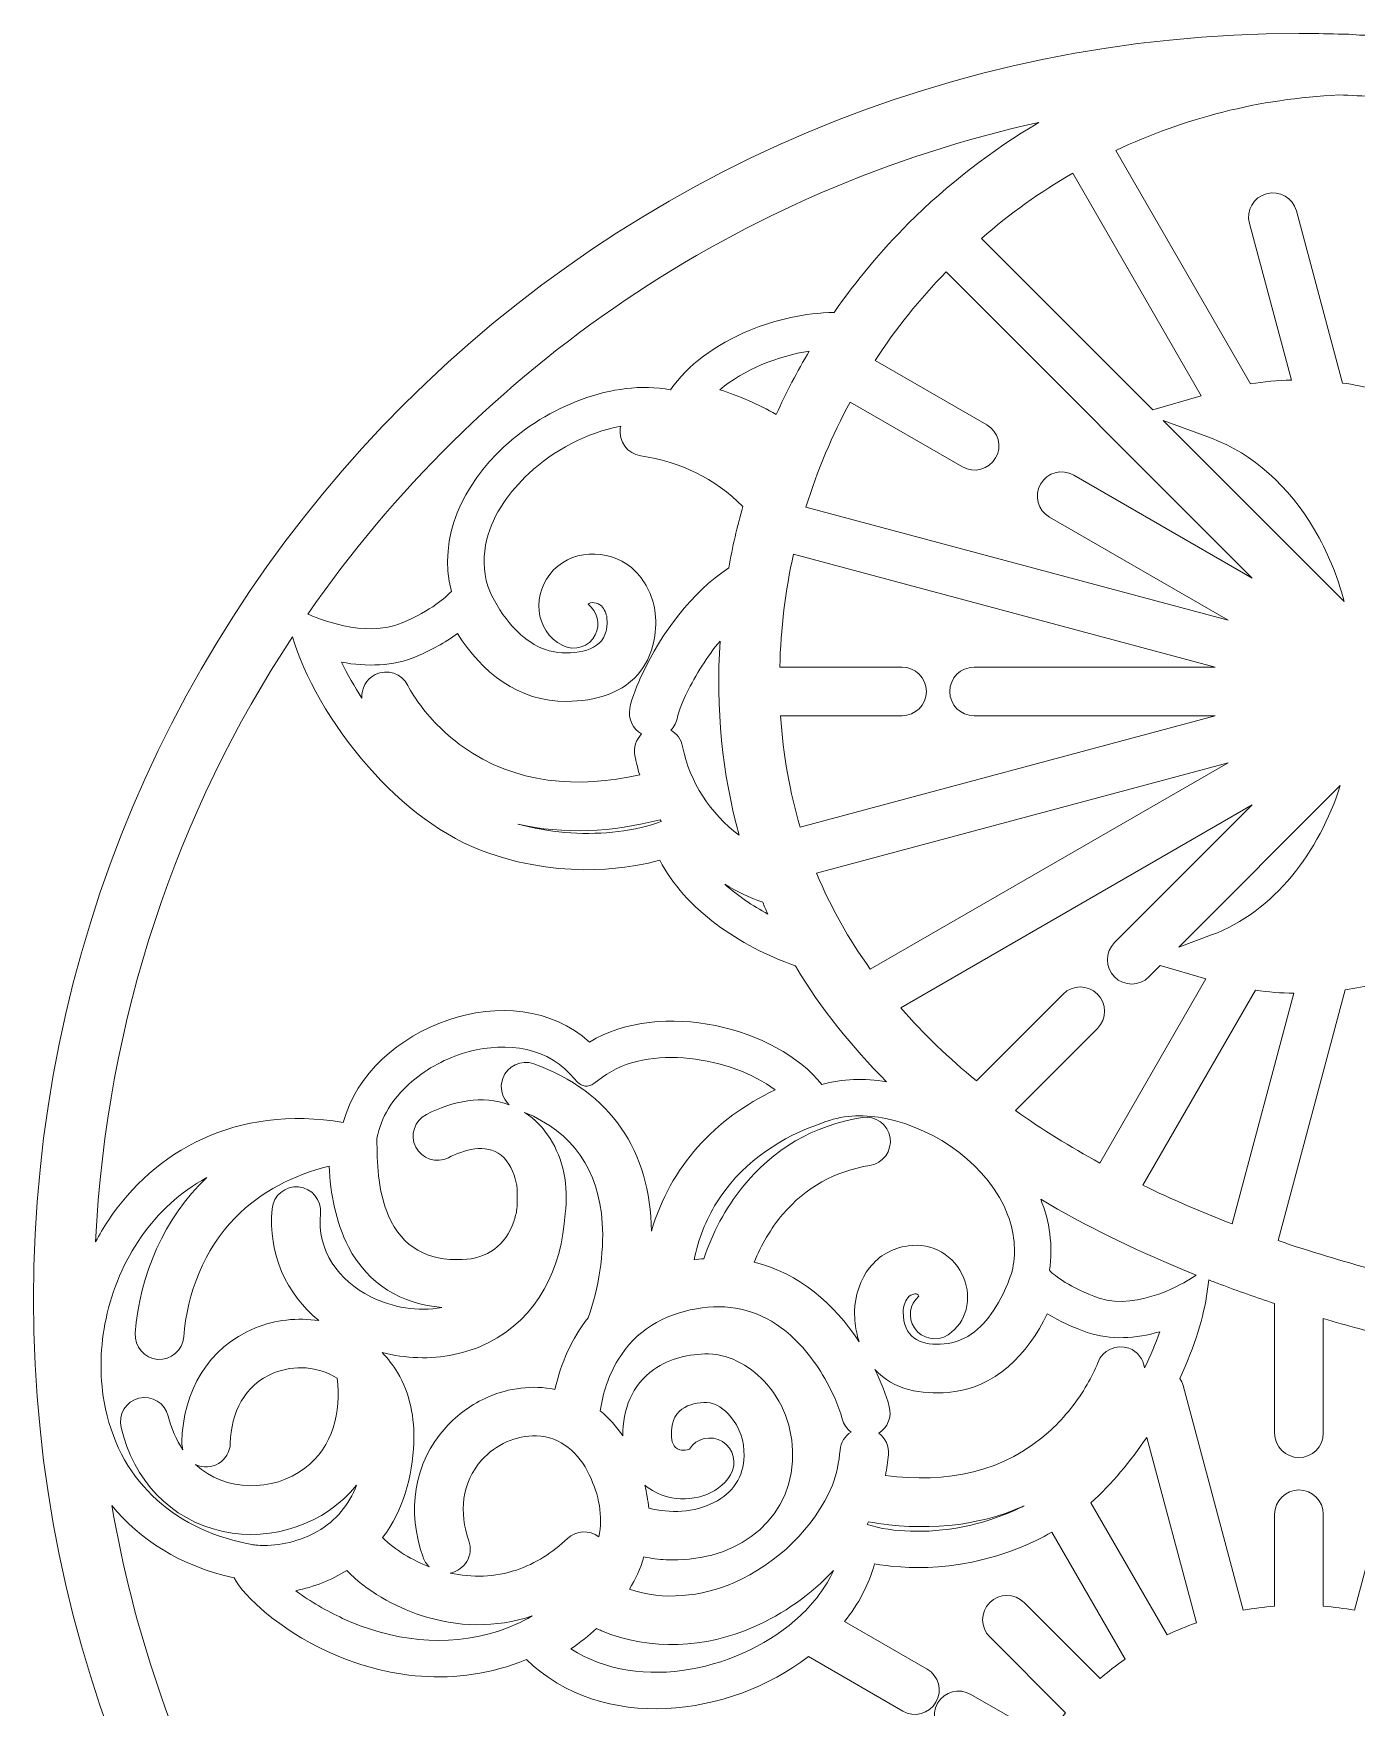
# Model space of a CAD drawing. Header units: millimetres. Extents: x -203 to 203, y -203 to 203.
# Drawn here: x -203.2 to 9.2, y -65.5 to 203.2 of the extents above; entities that cross this region are included whole.
import ezdxf

# ---------------------------------------------------------------- set-up
doc = ezdxf.new("R2010")
doc.units = ezdxf.units.MM
doc.header["$MEASUREMENT"] = 0
doc.layers.add('Layer 1', color=7, linetype='Continuous')

msp = doc.modelspace()

# ---------------------------------------------------------------- linework, layer by layer
at = {"layer": 'Layer 1', "lineweight": 9}
for points, knots in [([(33.7208, -200.4134), (76.3242, -193.2977), (114.4402, -172.9273), (143.6838, -143.6838), (180.4558, -106.9117), (203.2, -56.1117), (203.2, 0), (203.2, 56.1116), (180.4558, 106.9117), (143.6838, 143.6838), (108.1613, 179.2061), (61.0701, 200.2619), (10.8867, 202.9111), (9.3566, 202.9111), (7.8348, 203.165), (6.3208, 203.0996), (4.2214, 203.1637), (2.115, 203.2), (0, 203.2), (-112.2233, 203.2), (-203.2, 112.2234), (-203.2, 0), (-203.2, -112.2232), (-112.2236, -203.2), (0, -203.2), (3.7048, -203.2), (7.3858, -203.0983), (11.0418, -202.9022), (18.8322, -202.8955), (26.4212, -202.0358), (33.7208, -200.4134)], [0, 0, 0, 0, 0.1, 0.1, 0.1, 0.2, 0.2, 0.2, 0.3, 0.3, 0.3, 0.4, 0.4, 0.4, 0.5, 0.5, 0.5, 0.6, 0.6, 0.6, 0.7, 0.7, 0.7, 0.8, 0.8, 0.8, 0.9, 0.9, 0.9, 1, 1, 1, 1]), ([(23.9165, 141.3923), (22.6818, 142.0797), (21.4143, 142.7155), (20.1172, 143.2969), (20.1172, 143.2969), (20.1172, 161.4033), (20.1172, 161.4033), (20.1172, 163.5587), (18.3686, 165.3073), (16.2132, 165.3073), (14.0577, 165.3073), (12.3091, 163.5587), (12.3091, 161.4033), (12.3091, 161.4033), (12.3091, 146.0307), (12.3091, 146.0307), (10.5691, 146.4786), (8.7918, 146.8333), (6.983, 147.0901), (6.983, 147.0901), (-0.4211, 174.7226), (-0.4211, 174.7226), (-0.9761, 176.7934), (-3.1256, 178.0368), (-5.197, 177.4834), (-7.2693, 176.9298), (-8.5141, 174.778), (-7.9589, 172.7058), (-7.9589, 172.7058), (-1.2227, 147.5665), (-1.2227, 147.5665), (-3.4082, 147.5111), (-5.6412, 147.3045), (-7.8033, 146.9577), (-7.8033, 146.9577), (-29.426, 184.4094), (-29.426, 184.4094), (-18.4826, 189.593), (-6.3819, 192.7326), (6.3833, 193.3329), (8.3666, 193.2686), (10.3413, 193.171), (12.3091, 193.0473), (12.3091, 193.0473), (12.3091, 174.4181), (12.3091, 174.4181), (12.3091, 172.2627), (14.0577, 170.5141), (16.2132, 170.5141), (18.3686, 170.5141), (20.1172, 172.2627), (20.1172, 174.4181), (20.1172, 174.4181), (20.1172, 192.4006), (20.1172, 192.4006), (25.7941, 191.8147), (31.3981, 190.9831), (36.9184, 189.9165), (36.9184, 189.9165), (23.9165, 141.3923), (23.9165, 141.3923)], [0, 0, 0, 0, 0.05, 0.05, 0.05, 0.1, 0.1, 0.1, 0.15, 0.15, 0.15, 0.2, 0.2, 0.2, 0.25, 0.25, 0.25, 0.3, 0.3, 0.3, 0.35, 0.35, 0.35, 0.4, 0.4, 0.4, 0.45, 0.45, 0.45, 0.5, 0.5, 0.5, 0.55, 0.55, 0.55, 0.6, 0.6, 0.6, 0.65, 0.65, 0.65, 0.7, 0.7, 0.7, 0.75, 0.75, 0.75, 0.8, 0.8, 0.8, 0.85, 0.85, 0.85, 0.9, 0.9, 0.9, 0.95, 0.95, 0.95, 1, 1, 1, 1]), ([(-144.0153, 108.5803), (-149.9531, 106.0204), (-157.9296, 109.4437), (-159.1436, 109.9961), (-131.6339, 149.7234), (-89.884, 178.3328), (-41.7465, 188.9217), (-49.4054, 184.4215), (-56.4379, 178.9694), (-62.6803, 172.727), (-67.0759, 168.3314), (-71.08, 163.5441), (-74.6357, 158.4221), (-74.6357, 158.4221), (-74.6435, 158.4116), (-74.6435, 158.4116), (-79.2824, 158.3466), (-84.0325, 157.282), (-88.2837, 155.5147), (-93.6192, 153.2964), (-98.2218, 149.9379), (-100.91, 146.0155), (-110.2474, 147.7059), (-120.7554, 143.2346), (-127.6604, 136.8302), (-134.1538, 130.8075), (-138.3168, 122.3813), (-136.0997, 113.6347), (-136.9861, 112.6564), (-139.2235, 110.6462), (-144.0153, 108.5803)], [0, 0, 0, 0, 0.1, 0.1, 0.1, 0.2, 0.2, 0.2, 0.3, 0.3, 0.3, 0.4, 0.4, 0.4, 0.5, 0.5, 0.5, 0.6, 0.6, 0.6, 0.7, 0.7, 0.7, 0.8, 0.8, 0.8, 0.9, 0.9, 0.9, 1, 1, 1, 1]), ([(-23.4822, 142.7849), (-23.4822, 142.7849), (-50.9913, 170.294), (-50.9913, 170.294), (-46.463, 174.2363), (-41.5549, 177.7535), (-36.3288, 180.783), (-36.3288, 180.783), (-15.6987, 145.0506), (-15.6987, 145.0506), (-15.6987, 145.0506), (-23.4822, 142.7849), (-23.4822, 142.7849)], [0, 0, 0, 0, 0.25, 0.25, 0.25, 0.5, 0.5, 0.5, 0.75, 0.75, 0.75, 1, 1, 1, 1]), ([(-11.3794, 109.0012), (-11.3794, 109.0012), (-79.1646, 127.1642), (-79.1646, 127.1642), (-77.335, 133.0547), (-74.9426, 138.6976), (-72.0517, 144.0303), (-72.0517, 144.0303), (-54.0229, 133.6215), (-54.0229, 133.6215), (-52.1613, 132.5467), (-49.7714, 133.1932), (-48.7009, 135.0563), (-47.6316, 136.9173), (-48.2761, 139.2999), (-50.1342, 140.3727), (-50.1342, 140.3727), (-68.0572, 150.7205), (-68.0572, 150.7205), (-64.7196, 155.8207), (-60.9011, 160.5779), (-56.6661, 164.9273), (-56.6661, 164.9273), (-7.492, 115.7531), (-7.492, 115.7531), (-7.492, 115.7531), (-36.1697, 132.3102), (-36.1697, 132.3102), (-38.0313, 133.385), (-40.4211, 132.7385), (-41.4916, 130.8754), (-42.561, 129.0144), (-41.9165, 126.6318), (-40.0584, 125.559), (-40.0584, 125.559), (-11.3794, 109.0012), (-11.3794, 109.0012)], [0, 0, 0, 0, 0.08333333, 0.08333333, 0.08333333, 0.16666667, 0.16666667, 0.16666667, 0.25, 0.25, 0.25, 0.33333333, 0.33333333, 0.33333333, 0.41666667, 0.41666667, 0.41666667, 0.5, 0.5, 0.5, 0.58333333, 0.58333333, 0.58333333, 0.66666667, 0.66666667, 0.66666667, 0.75, 0.75, 0.75, 0.83333333, 0.83333333, 0.83333333, 0.91666667, 0.91666667, 0.91666667, 1, 1, 1, 1]), ([(-78.6274, 152.2129), (-80.5738, 148.9356), (-82.3463, 145.5429), (-83.9301, 142.0466), (-86.8078, 143.6741), (-89.8705, 144.9949), (-93.0121, 146.0158), (-89.095, 149.2581), (-83.6242, 151.4268), (-78.6274, 152.2129)], [0, 0, 0, 0, 0.33333333, 0.33333333, 0.33333333, 0.66666667, 0.66666667, 0.66666667, 1, 1, 1, 1]), ([(-105.5468, 90.7461), (-106.4375, 89.8578), (-106.8852, 88.556), (-106.6262, 87.2317), (-106.4257, 86.2059), (-106.1678, 85.1916), (-105.8594, 84.193), (-115.7276, 81.9694), (-125.8075, 82.6536), (-134.3002, 88.7317), (-136.8507, 90.5572), (-139.1408, 92.7982), (-141.0219, 95.3086), (-141.7619, 96.2961), (-142.5344, 97.432), (-143.0891, 98.5413), (-144.0508, 100.4646), (-146.3921, 101.2451), (-148.3156, 100.2835), (-149.7787, 99.552), (-150.5805, 98.0222), (-150.4572, 96.4853), (-151.676, 98.3578), (-152.7927, 100.3028), (-153.7499, 102.2703), (-149.7119, 101.5394), (-145.4471, 101.5898), (-141.7022, 103.2042), (-139.4217, 104.1874), (-137.1372, 105.3974), (-135.0874, 106.869), (-131.2341, 100.6758), (-125.327, 95.8956), (-117.6022, 95.9813), (-113.0726, 96.0315), (-108.3721, 97.2074), (-105.5677, 101.0406), (-103.6625, 103.6447), (-103.068, 106.9294), (-103.3572, 110.0943), (-103.5767, 112.4971), (-104.8074, 115.1455), (-106.5085, 116.8339), (-108.2975, 118.6096), (-110.5569, 119.5126), (-113.0649, 119.6225), (-115.5433, 119.7312), (-117.9393, 118.8621), (-119.678, 117.0745), (-123.2109, 113.4421), (-122.8577, 107.2832), (-118.2236, 104.9426), (-116.3016, 103.9718), (-113.9547, 104.7453), (-112.9853, 106.6676), (-112.1162, 108.3908), (-112.6478, 110.4546), (-114.1521, 111.5618), (-113.7948, 112.067), (-112.534, 111.8292), (-112.0037, 111.3028), (-111.5488, 110.8514), (-111.1775, 110.0359), (-111.1184, 109.3883), (-110.7242, 105.0718), (-113.8098, 103.8166), (-117.676, 103.7737), (-121.4722, 103.7316), (-124.4924, 105.7944), (-126.8206, 108.632), (-128.1665, 110.2723), (-129.4843, 112.4513), (-130.2622, 114.4521), (-131.0133, 116.9442), (-131.0254, 119.492), (-130.3869, 122.0072), (-129.3522, 126.082), (-126.7268, 129.7209), (-123.6794, 132.5474), (-119.6691, 136.2671), (-114.3255, 139.1483), (-108.9089, 140.15), (-108.9333, 140.046), (-108.9537, 139.94), (-108.9699, 139.8324), (-109.2897, 137.7025), (-107.8211, 135.7154), (-105.6919, 135.3937), (-99.4287, 134.4471), (-93.736, 131.8333), (-89.3147, 127.2513), (-90.2156, 124.0313), (-90.9662, 120.7484), (-91.5568, 117.4103), (-97.5262, 113.4781), (-102.3932, 106.8643), (-105.4249, 100.4279), (-106.1954, 98.792), (-107.1433, 96.6), (-107.4588, 94.813), (-107.7531, 93.1457), (-106.9382, 91.5389), (-105.5468, 90.7461)], [0, 0, 0, 0, 0.02941176, 0.02941176, 0.02941176, 0.05882353, 0.05882353, 0.05882353, 0.08823529, 0.08823529, 0.08823529, 0.11764706, 0.11764706, 0.11764706, 0.14705882, 0.14705882, 0.14705882, 0.17647059, 0.17647059, 0.17647059, 0.20588235, 0.20588235, 0.20588235, 0.23529412, 0.23529412, 0.23529412, 0.26470588, 0.26470588, 0.26470588, 0.29411765, 0.29411765, 0.29411765, 0.32352941, 0.32352941, 0.32352941, 0.35294118, 0.35294118, 0.35294118, 0.38235294, 0.38235294, 0.38235294, 0.41176471, 0.41176471, 0.41176471, 0.44117647, 0.44117647, 0.44117647, 0.47058824, 0.47058824, 0.47058824, 0.5, 0.5, 0.5, 0.52941176, 0.52941176, 0.52941176, 0.55882353, 0.55882353, 0.55882353, 0.58823529, 0.58823529, 0.58823529, 0.61764706, 0.61764706, 0.61764706, 0.64705882, 0.64705882, 0.64705882, 0.67647059, 0.67647059, 0.67647059, 0.70588235, 0.70588235, 0.70588235, 0.73529412, 0.73529412, 0.73529412, 0.76470588, 0.76470588, 0.76470588, 0.79411765, 0.79411765, 0.79411765, 0.82352941, 0.82352941, 0.82352941, 0.85294118, 0.85294118, 0.85294118, 0.88235294, 0.88235294, 0.88235294, 0.91176471, 0.91176471, 0.91176471, 0.94117647, 0.94117647, 0.94117647, 0.97058824, 0.97058824, 0.97058824, 1, 1, 1, 1]), ([(7.2724, 112.0303), (7.2724, 112.0303), (-21.7825, 141.0852), (-21.7825, 141.0852), (-21.7825, 141.0852), (-14.035, 138.2143), (-14.035, 138.2143), (-7.3941, 135.7534), (-1.6204, 130.5258), (2.492, 123.545), (4.5259, 120.0923), (6.1498, 116.2151), (7.2724, 112.0303)], [0, 0, 0, 0, 0.25, 0.25, 0.25, 0.5, 0.5, 0.5, 0.75, 0.75, 0.75, 1, 1, 1, 1]), ([(-13.4325, 93.6643), (-13.4325, 93.6643), (-80.088, 75.804), (-80.088, 75.804), (-81.7594, 81.4051), (-82.8306, 87.3533), (-83.224, 93.6647), (-83.224, 93.6647), (-63.7304, 93.6647), (-63.7304, 93.6647), (-61.575, 93.6647), (-59.8264, 95.4132), (-59.8264, 97.5687), (-59.8264, 99.7242), (-61.575, 101.4727), (-63.7304, 101.4727), (-63.7304, 101.4727), (-83.3649, 101.4727), (-83.3649, 101.4727), (-83.2149, 107.6903), (-82.4628, 113.7587), (-81.1653, 119.6221), (-81.1653, 119.6221), (-13.4289, 101.4723), (-13.4289, 101.4723), (-13.4289, 101.4723), (-52.1617, 101.4723), (-52.1617, 101.4723), (-54.3172, 101.4723), (-56.0657, 99.7238), (-56.0657, 97.5683), (-56.0657, 95.4128), (-54.3172, 93.6643), (-52.1617, 93.6643), (-52.1617, 93.6643), (-13.4325, 93.6643), (-13.4325, 93.6643)], [0, 0, 0, 0, 0.08333333, 0.08333333, 0.08333333, 0.16666667, 0.16666667, 0.16666667, 0.25, 0.25, 0.25, 0.33333333, 0.33333333, 0.33333333, 0.41666667, 0.41666667, 0.41666667, 0.5, 0.5, 0.5, 0.58333333, 0.58333333, 0.58333333, 0.66666667, 0.66666667, 0.66666667, 0.75, 0.75, 0.75, 0.83333333, 0.83333333, 0.83333333, 0.91666667, 0.91666667, 0.91666667, 1, 1, 1, 1]), ([(-76.6011, 34.4577), (-80.2267, 39.0611), (-86.7273, 42.5057), (-93.6922, 43.927), (-100.6907, 45.3553), (-108.2392, 44.7665), (-113.9158, 41.2927), (-126.0266, 52.3414), (-149.2228, 43.9713), (-153.4572, 28.3878), (-170.745, 31.2615), (-183.7681, 23.7946), (-191.2038, 12.615), (-191.9303, 11.5227), (-192.6029, 10.3948), (-193.2203, 9.2376), (-191.5387, 44.9998), (-180.1488, 78.2222), (-161.6233, 106.3259), (-159.8189, 100.1984), (-155.4302, 92.2956), (-149.4208, 85.4677), (-144.0723, 79.3907), (-137.4072, 74.1119), (-130.0759, 71.5931), (-117.3659, 67.226), (-106.6862, 69.3489), (-102.6476, 70.4763), (-100.6497, 66.5983), (-97.4494, 63.1242), (-93.5717, 60.2214), (-89.8216, 57.4141), (-85.4283, 55.132), (-80.884, 53.535), (-80.8585, 53.4924), (-80.832, 53.4494), (-80.805, 53.4064), (-76.7458, 46.6549), (-71.8693, 40.5764), (-66.2078, 34.931), (-69.7785, 35.5113), (-73.3359, 35.4005), (-76.6011, 34.4577)], [0, 0, 0, 0, 0.07142857, 0.07142857, 0.07142857, 0.14285714, 0.14285714, 0.14285714, 0.21428571, 0.21428571, 0.21428571, 0.28571429, 0.28571429, 0.28571429, 0.35714286, 0.35714286, 0.35714286, 0.42857143, 0.42857143, 0.42857143, 0.5, 0.5, 0.5, 0.57142857, 0.57142857, 0.57142857, 0.64285714, 0.64285714, 0.64285714, 0.71428571, 0.71428571, 0.71428571, 0.78571429, 0.78571429, 0.78571429, 0.85714286, 0.85714286, 0.85714286, 0.92857143, 0.92857143, 0.92857143, 1, 1, 1, 1]), ([(-92.9518, 105.6718), (-93.6212, 94.8419), (-92.6392, 84.3773), (-89.8879, 74.483), (-94.49, 77.9301), (-97.8604, 83.0672), (-98.9673, 88.7281), (-99.1937, 89.8861), (-99.9139, 90.825), (-100.8665, 91.3687), (-100.3125, 91.9176), (-99.9169, 92.6374), (-99.7712, 93.4635), (-99.57, 94.6042), (-98.7853, 96.3021), (-98.2841, 97.3429), (-96.8937, 100.2301), (-95.0164, 103.1904), (-92.9518, 105.6718)], [0, 0, 0, 0, 0.16666667, 0.16666667, 0.16666667, 0.33333333, 0.33333333, 0.33333333, 0.5, 0.5, 0.5, 0.66666667, 0.66666667, 0.66666667, 0.83333333, 0.83333333, 0.83333333, 1, 1, 1, 1]), ([(-11.3936, 86.1325), (-11.3936, 86.1325), (-68.8282, 52.9726), (-68.8282, 52.9726), (-72.2648, 57.7667), (-75.172, 62.9131), (-77.4638, 68.429), (-77.4638, 68.429), (-11.3936, 86.1325), (-11.3936, 86.1325)], [0, 0, 0, 0, 0.33333333, 0.33333333, 0.33333333, 0.66666667, 0.66666667, 0.66666667, 1, 1, 1, 1]), ([(6.6264, 82.4613), (3.2417, 71.8463), (-3.9568, 62.2159), (-14.035, 58.4814), (-14.035, 58.4814), (-19.3069, 56.5279), (-19.3069, 56.5279), (-19.3069, 56.5279), (6.6264, 82.4613), (6.6264, 82.4613)], [0, 0, 0, 0, 0.33333333, 0.33333333, 0.33333333, 0.66666667, 0.66666667, 0.66666667, 1, 1, 1, 1]), ([(-37.8737, 49.0026), (-37.8737, 49.0026), (-51.7992, 35.077), (-51.7992, 35.077), (-56.1901, 38.664), (-60.2541, 42.5385), (-63.9408, 46.7893), (-63.9408, 46.7893), (-7.5022, 79.3742), (-7.5022, 79.3742), (-7.5022, 79.3742), (-29.6175, 57.2588), (-29.6175, 57.2588), (-31.1415, 55.7348), (-31.1415, 53.262), (-29.6175, 51.738), (-28.0935, 50.214), (-25.6208, 50.214), (-24.0968, 51.738), (-24.0968, 51.738), (-22.2753, 53.5595), (-22.2753, 53.5595), (-22.2753, 53.5595), (-14.9323, 51.4219), (-14.9323, 51.4219), (-14.9323, 51.4219), (-31.9917, 21.8742), (-31.9917, 21.8742), (-36.7366, 24.4707), (-41.2659, 27.2777), (-45.5299, 30.3048), (-45.5299, 30.3048), (-32.3529, 43.4819), (-32.3529, 43.4819), (-30.8289, 45.0059), (-30.8289, 47.4786), (-32.3529, 49.0026), (-33.8769, 50.5266), (-36.3497, 50.5266), (-37.8737, 49.0026)], [0, 0, 0, 0, 0.07692308, 0.07692308, 0.07692308, 0.15384615, 0.15384615, 0.15384615, 0.23076923, 0.23076923, 0.23076923, 0.30769231, 0.30769231, 0.30769231, 0.38461538, 0.38461538, 0.38461538, 0.46153846, 0.46153846, 0.46153846, 0.53846154, 0.53846154, 0.53846154, 0.61538462, 0.61538462, 0.61538462, 0.69230769, 0.69230769, 0.69230769, 0.76923077, 0.76923077, 0.76923077, 0.84615385, 0.84615385, 0.84615385, 0.92307692, 0.92307692, 0.92307692, 1, 1, 1, 1]), ([(-102.4008, 76.7143), (-102.4008, 76.7143), (-102.9787, 76.4964), (-102.9787, 76.4964), (-105.1227, 75.6879), (-107.9498, 75.2151), (-110.2041, 74.9872), (-115.3163, 74.4705), (-120.5007, 74.9436), (-125.4523, 76.2917), (-118.0687, 74.5583), (-110.2618, 75.0126), (-102.5588, 76.9662), (-102.5065, 76.882), (-102.4539, 76.7981), (-102.4008, 76.7143)], [0, 0, 0, 0, 0.2, 0.2, 0.2, 0.4, 0.4, 0.4, 0.6, 0.6, 0.6, 0.8, 0.8, 0.8, 1, 1, 1, 1]), ([(-85.2601, 61.8347), (-87.723, 63.1643), (-90.11, 64.7746), (-92.1959, 66.6279), (-90.2785, 65.4496), (-88.2373, 64.4799), (-86.1077, 63.7418), (-85.8327, 63.1015), (-85.5499, 62.4659), (-85.2601, 61.8347)], [0, 0, 0, 0, 0.33333333, 0.33333333, 0.33333333, 0.66666667, 0.66666667, 0.66666667, 1, 1, 1, 1]), ([(12.3091, 4.6638), (6.8804, 6.1347), (1.8939, 7.6217), (-3.366, 9.4246), (-3.366, 9.4246), (7.4175, 49.6692), (7.4175, 49.6692), (9.0766, 49.92), (10.7087, 50.2529), (12.3091, 50.6649), (12.3091, 50.6649), (12.3091, 40.9651), (12.3091, 40.9651), (12.3091, 38.8096), (14.0577, 37.0611), (16.2132, 37.0611), (18.3686, 37.0611), (20.1172, 38.8096), (20.1172, 40.9651), (20.1172, 40.9651), (20.1172, 53.3988), (20.1172, 53.3988), (21.2873, 53.9232), (22.4331, 54.4921), (23.5528, 55.103), (23.5528, 55.103), (39.4929, -4.3864), (39.4929, -4.3864), (33.2121, -1.8376), (26.7275, 0.4301), (20.1172, 2.4338), (20.1172, 2.4338), (20.1172, 25.8228), (20.1172, 25.8228), (20.1172, 27.9783), (18.3686, 29.7268), (16.2132, 29.7268), (14.0577, 29.7268), (12.3091, 27.9783), (12.3091, 25.8228), (12.3091, 25.8228), (12.3091, 4.6638), (12.3091, 4.6638)], [0, 0, 0, 0, 0.07142857, 0.07142857, 0.07142857, 0.14285714, 0.14285714, 0.14285714, 0.21428571, 0.21428571, 0.21428571, 0.28571429, 0.28571429, 0.28571429, 0.35714286, 0.35714286, 0.35714286, 0.42857143, 0.42857143, 0.42857143, 0.5, 0.5, 0.5, 0.57142857, 0.57142857, 0.57142857, 0.64285714, 0.64285714, 0.64285714, 0.71428571, 0.71428571, 0.71428571, 0.78571429, 0.78571429, 0.78571429, 0.85714286, 0.85714286, 0.85714286, 0.92857143, 0.92857143, 0.92857143, 1, 1, 1, 1]), ([(-10.7274, 12.0994), (-15.6424, 13.9909), (-20.4309, 16.0541), (-25.0518, 18.2974), (-25.0518, 18.2974), (-6.972, 49.6122), (-6.972, 49.6122), (-4.9402, 49.322), (-2.8588, 49.1548), (-0.8076, 49.1204), (-0.8076, 49.1204), (-10.7274, 12.0994), (-10.7274, 12.0994)], [0, 0, 0, 0, 0.25, 0.25, 0.25, 0.5, 0.5, 0.5, 0.75, 0.75, 0.75, 1, 1, 1, 1]), ([(-84.1074, 33.6292), (-93.8269, 28.9904), (-100.9043, 21.3496), (-103.9854, 10.9261), (-104.1422, 23.8079), (-110.4289, 33.2687), (-122.854, 37.7906), (-124.8768, 38.5268), (-127.1168, 37.4781), (-127.8501, 35.4549), (-128.4061, 33.9207), (-127.9376, 32.2635), (-126.7967, 31.2321), (-131.086, 32.8052), (-135.8593, 31.8235), (-140.0998, 29.6779), (-142.0192, 28.7066), (-142.792, 26.3632), (-141.8231, 24.4419), (-140.8534, 22.5193), (-138.5055, 21.7451), (-136.5836, 22.7174), (-134.0981, 23.9749), (-130.5546, 25.0894), (-128.115, 23.1213), (-126.7895, 22.052), (-126.0307, 20.3439), (-125.6875, 18.7115), (-125.6294, 18.4352), (-125.5822, 18.1566), (-125.5451, 17.8767), (-125.5016, 16.7571), (-125.5074, 15.6345), (-125.5758, 14.516), (-125.6799, 13.8177), (-125.845, 13.1276), (-126.0729, 12.4592), (-127.3617, 8.6798), (-130.3442, 6.5025), (-134.3632, 6.3704), (-139.8721, 6.1894), (-143.9615, 8.259), (-146.1782, 13.3966), (-147.7473, 17.0332), (-148.018, 21.0931), (-148.0428, 25.0049), (-148.0447, 25.2836), (-148.0455, 25.5626), (-148.0503, 25.8414), (-147.4023, 29.2543), (-145.4548, 32.2204), (-142.9139, 34.5435), (-140.4834, 36.7656), (-137.4876, 38.435), (-134.3526, 39.4331), (-128.4749, 41.3044), (-121.4224, 40.9644), (-117.0288, 36.1589), (-117.0288, 36.1589), (-115.8437, 34.8628), (-115.8437, 34.8628), (-115.1655, 34.121), (-114.047, 34.0135), (-113.2399, 34.6124), (-113.2399, 34.6124), (-111.8324, 35.6569), (-111.8324, 35.6569), (-104.5141, 41.0885), (-91.1963, 38.9165), (-84.1074, 33.6292)], [0, 0, 0, 0, 0.04347826, 0.04347826, 0.04347826, 0.08695652, 0.08695652, 0.08695652, 0.13043478, 0.13043478, 0.13043478, 0.17391304, 0.17391304, 0.17391304, 0.2173913, 0.2173913, 0.2173913, 0.26086957, 0.26086957, 0.26086957, 0.30434783, 0.30434783, 0.30434783, 0.34782609, 0.34782609, 0.34782609, 0.39130435, 0.39130435, 0.39130435, 0.43478261, 0.43478261, 0.43478261, 0.47826087, 0.47826087, 0.47826087, 0.52173913, 0.52173913, 0.52173913, 0.56521739, 0.56521739, 0.56521739, 0.60869565, 0.60869565, 0.60869565, 0.65217391, 0.65217391, 0.65217391, 0.69565217, 0.69565217, 0.69565217, 0.73913043, 0.73913043, 0.73913043, 0.7826087, 0.7826087, 0.7826087, 0.82608696, 0.82608696, 0.82608696, 0.86956522, 0.86956522, 0.86956522, 0.91304348, 0.91304348, 0.91304348, 0.95652174, 0.95652174, 0.95652174, 1, 1, 1, 1]), ([(-140.6475, -41.3956), (-140.4333, -42.0035), (-140.0833, -42.5249), (-139.6436, -42.9381), (-142.3331, -41.9053), (-145.1637, -40.2744), (-147.1351, -38.2623), (-143.7987, -33.8519), (-142.3783, -28.498), (-142.1466, -23.0281), (-141.9796, -19.086), (-142.7206, -15.1675), (-144.7572, -11.7527), (-145.4565, -10.5803), (-146.2838, -9.5109), (-147.2213, -8.5549), (-145.3445, -9.0328), (-143.416, -9.3087), (-141.4877, -9.3702), (-137.6124, -9.4938), (-133.6957, -8.7419), (-130.2162, -7.0072), (-122.1135, -2.9678), (-118.4077, 4.9971), (-117.8119, 13.726), (-117.5286, 15.9076), (-117.602, 18.154), (-118.0547, 20.3074), (-118.8779, 24.2238), (-120.9463, 27.809), (-124.3444, 30.0064), (-116.577, 26.7793), (-112.4202, 20.7987), (-111.8613, 12.2412), (-111.5442, 7.3852), (-112.468, 1.6741), (-114.132, -2.9606), (-116.7745, -6.2902), (-118.5391, -10.3068), (-119.4589, -14.4609), (-123.0658, -13.7404), (-126.8574, -14.2321), (-130.2216, -15.6985), (-132.7783, -16.8129), (-135.0844, -18.4766), (-136.9578, -20.5418), (-142.2381, -26.3631), (-143.2178, -34.103), (-140.6475, -41.3956)], [0, 0, 0, 0, 0.0625, 0.0625, 0.0625, 0.125, 0.125, 0.125, 0.1875, 0.1875, 0.1875, 0.25, 0.25, 0.25, 0.3125, 0.3125, 0.3125, 0.375, 0.375, 0.375, 0.4375, 0.4375, 0.4375, 0.5, 0.5, 0.5, 0.5625, 0.5625, 0.5625, 0.625, 0.625, 0.625, 0.6875, 0.6875, 0.6875, 0.75, 0.75, 0.75, 0.8125, 0.8125, 0.8125, 0.875, 0.875, 0.875, 0.9375, 0.9375, 0.9375, 1, 1, 1, 1]), ([(-70.6189, -6.8531), (-74.6318, -0.7062), (-80.251, 4.208), (-87.4809, 5.942), (-86.3581, 8.7232), (-84.7959, 11.3883), (-82.8801, 13.6469), (-79.2145, 17.9684), (-74.4888, 20.5763), (-68.8916, 21.4765), (-66.7693, 21.8178), (-65.3202, 23.8121), (-65.6572, 25.9361), (-65.9946, 28.0625), (-67.9951, 29.516), (-70.1216, 29.1739), (-77.9222, 27.9191), (-84.4893, 24.1292), (-89.4098, 17.9582), (-92.0725, 14.6186), (-94.2088, 10.6044), (-95.5607, 6.5051), (-96.0831, 6.4595), (-96.6043, 6.399), (-97.1235, 6.3248), (-96.4717, 9.5634), (-95.2288, 12.7193), (-93.5039, 15.5039), (-89.8239, 21.4451), (-84.2193, 25.4045), (-77.763, 27.8688), (-77.763, 27.8688), (-75.9733, 28.5117), (-75.9733, 28.5117), (-72.9198, 29.6595), (-69.4803, 29.6342), (-66.316, 29.0045), (-58.2323, 27.3957), (-49.6989, 21.3565), (-46.7361, 13.475), (-45.7027, 10.7262), (-45.4071, 7.8369), (-45.9586, 4.9443), (-46.4997, 2.8866), (-47.5572, 0.5476), (-48.6658, -1.2374), (-50.5473, -4.2669), (-53.2302, -6.8535), (-56.9521, -7.169), (-60.3882, -7.4603), (-63.1954, -6.5156), (-63.5127, -2.773), (-63.5127, -2.773), (-63.542, -1.9538), (-63.542, -1.9538), (-63.542, -1.2488), (-63.2554, -0.3114), (-62.8233, 0.2369), (-62.5267, 0.613), (-62.1386, 0.7837), (-61.6703, 0.8512), (-61.3634, 0.8954), (-61.1566, 0.8004), (-61.055, 0.4957), (-62.5063, -0.7683), (-62.8349, -2.9492), (-61.7443, -4.5967), (-60.5572, -6.3902), (-58.1292, -6.8848), (-56.3372, -5.6941), (-53.2967, -3.6739), (-52.5033, 0.1306), (-53.8199, 3.4043), (-55.268, 7.0049), (-58.8526, 9.1385), (-62.7758, 8.5735), (-65.2676, 8.2147), (-67.393, 7.0441), (-68.9544, 5.0631), (-70.4081, 3.2189), (-71.3498, 0.4477), (-71.3498, -1.914), (-71.3498, -1.914), (-71.2915, -3.423), (-71.2915, -3.423), (-71.1929, -4.5857), (-70.9751, -5.7437), (-70.6189, -6.8531)], [0, 0, 0, 0, 0.03448276, 0.03448276, 0.03448276, 0.06896552, 0.06896552, 0.06896552, 0.10344828, 0.10344828, 0.10344828, 0.13793103, 0.13793103, 0.13793103, 0.17241379, 0.17241379, 0.17241379, 0.20689655, 0.20689655, 0.20689655, 0.24137931, 0.24137931, 0.24137931, 0.27586207, 0.27586207, 0.27586207, 0.31034483, 0.31034483, 0.31034483, 0.34482759, 0.34482759, 0.34482759, 0.37931034, 0.37931034, 0.37931034, 0.4137931, 0.4137931, 0.4137931, 0.44827586, 0.44827586, 0.44827586, 0.48275862, 0.48275862, 0.48275862, 0.51724138, 0.51724138, 0.51724138, 0.55172414, 0.55172414, 0.55172414, 0.5862069, 0.5862069, 0.5862069, 0.62068966, 0.62068966, 0.62068966, 0.65517241, 0.65517241, 0.65517241, 0.68965517, 0.68965517, 0.68965517, 0.72413793, 0.72413793, 0.72413793, 0.75862069, 0.75862069, 0.75862069, 0.79310345, 0.79310345, 0.79310345, 0.82758621, 0.82758621, 0.82758621, 0.86206897, 0.86206897, 0.86206897, 0.89655172, 0.89655172, 0.89655172, 0.93103448, 0.93103448, 0.93103448, 0.96551724, 0.96551724, 0.96551724, 1, 1, 1, 1]), ([(-164.8771, 14.5341), (-165.5801, 7.2704), (-162.6093, 0.932), (-157.3837, -3.4282), (-160.7984, -2.9024), (-164.3543, -3.3034), (-167.5585, -4.6004), (-175.2431, -7.711), (-179.1667, -14.8423), (-179.3839, -22.9238), (-179.3953, -23.3495), (-179.3376, -23.7609), (-179.2209, -24.1476), (-180.2907, -22.5657), (-181.071, -20.7363), (-181.5533, -18.756), (-182.06, -16.676), (-184.1759, -15.3837), (-186.2575, -15.8873), (-188.3405, -16.3913), (-189.6358, -18.512), (-189.1284, -20.595), (-187.0873, -28.9733), (-181.3316, -35.4208), (-172.7621, -37.2586), (-164.8565, -38.9541), (-156.4296, -36.1316), (-151.3199, -29.8559), (-152.5359, -32.9788), (-154.5925, -35.543), (-157.6285, -37.2791), (-160.3275, -38.8225), (-163.7067, -39.635), (-166.8159, -39.5034), (-167.8998, -39.4574), (-168.0626, -39.3719), (-168.9781, -39.2015), (-181.0618, -36.7157), (-189.6879, -28.7457), (-191.8535, -16.4462), (-192.6284, -12.045), (-192.4841, -7.4811), (-191.554, -3.1153), (-189.5396, 6.3394), (-183.8663, 14.922), (-175.3849, 19.5243), (-182.2345, 13.036), (-186.1455, 3.8814), (-186.8603, -5.4633), (-187.0239, -7.6037), (-185.3992, -9.4886), (-183.2594, -9.6479), (-181.1217, -9.807), (-179.2423, -8.187), (-179.0789, -6.0506), (-178.5417, 0.9777), (-175.7587, 7.9982), (-170.8099, 13.0869), (-166.6692, 17.3446), (-161.4081, 19.9389), (-155.7414, 21.3891), (-155.4948, 16.9278), (-154.6863, 12.4031), (-152.6267, 8.4336), (-149.4279, 2.2686), (-144.0657, -0.716), (-137.6502, -1.3199), (-141.4711, -2.0152), (-145.5699, -1.3312), (-149.0306, 0.3916), (-154.2439, 2.9868), (-157.6974, 7.7986), (-157.1178, 13.7921), (-156.9111, 15.9293), (-158.4943, 17.8413), (-160.631, 18.043), (-162.7651, 18.2447), (-164.6707, 16.6666), (-164.8771, 14.5341)], [0, 0, 0, 0, 0.03846154, 0.03846154, 0.03846154, 0.07692308, 0.07692308, 0.07692308, 0.11538462, 0.11538462, 0.11538462, 0.15384615, 0.15384615, 0.15384615, 0.19230769, 0.19230769, 0.19230769, 0.23076923, 0.23076923, 0.23076923, 0.26923077, 0.26923077, 0.26923077, 0.30769231, 0.30769231, 0.30769231, 0.34615385, 0.34615385, 0.34615385, 0.38461538, 0.38461538, 0.38461538, 0.42307692, 0.42307692, 0.42307692, 0.46153846, 0.46153846, 0.46153846, 0.5, 0.5, 0.5, 0.53846154, 0.53846154, 0.53846154, 0.57692308, 0.57692308, 0.57692308, 0.61538462, 0.61538462, 0.61538462, 0.65384615, 0.65384615, 0.65384615, 0.69230769, 0.69230769, 0.69230769, 0.73076923, 0.73076923, 0.73076923, 0.76923077, 0.76923077, 0.76923077, 0.80769231, 0.80769231, 0.80769231, 0.84615385, 0.84615385, 0.84615385, 0.88461538, 0.88461538, 0.88461538, 0.92307692, 0.92307692, 0.92307692, 0.96153846, 0.96153846, 0.96153846, 1, 1, 1, 1]), ([(-32.063, 0.2043), (-36.8425, 1.8729), (-39.1543, 3.7357), (-40.073, 4.6462), (-39.4646, 8.6326), (-40.0315, 12.4952), (-41.4679, 16.0573), (-41.4679, 16.0573), (-41.4656, 16.0569), (-41.4656, 16.0569), (-34.3278, 11.8217), (-26.691, 8.0793), (-18.7178, 4.7933), (-18.7178, 4.7933), (-16.4888, 3.8904), (-16.4888, 3.8904), (-16.4888, 3.8904), (-17.6992, 3.128), (-17.6992, 3.128), (-17.7224, 3.1134), (-25.7444, -2.0016), (-32.063, 0.2043)], [0, 0, 0, 0, 0.14285714, 0.14285714, 0.14285714, 0.28571429, 0.28571429, 0.28571429, 0.42857143, 0.42857143, 0.42857143, 0.57142857, 0.57142857, 0.57142857, 0.71428571, 0.71428571, 0.71428571, 0.85714286, 0.85714286, 0.85714286, 1, 1, 1, 1]), ([(-8.9361, -49.9237), (-8.9361, -49.9237), (-18.5999, -13.8576), (-18.5999, -13.8576), (-18.7136, -13.4333), (-18.8945, -13.0435), (-19.1277, -12.697), (-16.7758, -7.6271), (-15.2485, -2.7076), (-14.7331, 1.2294), (-14.7331, 1.2294), (-14.4875, 3.1051), (-14.4875, 3.1051), (-13.8643, 2.8643), (-13.2392, 2.6261), (-12.6123, 2.3917), (-9.7439, 1.3141), (-6.8391, 0.2915), (-3.9041, -0.6762), (-3.9041, -0.6762), (-3.9041, -21.4987), (-3.9041, -21.4987), (-3.9041, -23.6542), (-2.1556, -25.4027), (-0.0001, -25.4027), (2.1554, -25.4027), (3.9039, -23.6542), (3.9039, -21.4987), (3.9039, -21.4987), (3.9039, -3.1034), (3.9039, -3.1034), (5.8033, -3.6596), (7.7119, -4.1948), (9.6286, -4.7083), (21.1554, -7.7969), (32.3636, -11.669), (42.8076, -16.4119), (42.8076, -16.4119), (21.1714, -53.8867), (21.1714, -53.8867), (19.6473, -53.1597), (18.0801, -52.5085), (16.4743, -51.9385), (16.4743, -51.9385), (24.1719, -23.211), (24.1719, -23.211), (24.7272, -21.1389), (23.4824, -18.987), (21.4101, -18.4334), (19.3386, -17.88), (17.1891, -19.1234), (16.6342, -21.1942), (16.6342, -21.1942), (8.936, -49.9238), (8.936, -49.9238), (7.2858, -49.6212), (5.6071, -49.4005), (3.9039, -49.2669), (3.9039, -49.2669), (3.9039, -34.5135), (3.9039, -34.5135), (3.9039, -32.3581), (2.1554, -30.6095), (-0.0001, -30.6095), (-2.1556, -30.6095), (-3.9041, -32.3581), (-3.9041, -34.5135), (-3.9041, -34.5135), (-3.9041, -49.2669), (-3.9041, -49.2669), (-5.6073, -49.4005), (-7.2861, -49.6211), (-8.9361, -49.9237)], [0, 0, 0, 0, 0.04166667, 0.04166667, 0.04166667, 0.08333333, 0.08333333, 0.08333333, 0.125, 0.125, 0.125, 0.16666667, 0.16666667, 0.16666667, 0.20833333, 0.20833333, 0.20833333, 0.25, 0.25, 0.25, 0.29166667, 0.29166667, 0.29166667, 0.33333333, 0.33333333, 0.33333333, 0.375, 0.375, 0.375, 0.41666667, 0.41666667, 0.41666667, 0.45833333, 0.45833333, 0.45833333, 0.5, 0.5, 0.5, 0.54166667, 0.54166667, 0.54166667, 0.58333333, 0.58333333, 0.58333333, 0.625, 0.625, 0.625, 0.66666667, 0.66666667, 0.66666667, 0.70833333, 0.70833333, 0.70833333, 0.75, 0.75, 0.75, 0.79166667, 0.79166667, 0.79166667, 0.83333333, 0.83333333, 0.83333333, 0.875, 0.875, 0.875, 0.91666667, 0.91666667, 0.91666667, 0.95833333, 0.95833333, 0.95833333, 1, 1, 1, 1]), ([(-74.9205, -29.8436), (-77.7934, -36.7245), (-83.8659, -42.4963), (-90.661, -45.4524), (-96.0257, -47.7862), (-101.9624, -48.4047), (-107.5125, -46.5598), (-106.5218, -44.9242), (-105.7352, -43.1897), (-105.1876, -41.3569), (-104.014, -41.596), (-102.8228, -41.7499), (-101.6271, -41.8164), (-91.5797, -42.3749), (-81.9234, -36.5752), (-81.3349, -25.9842), (-81.0849, -21.487), (-82.4523, -17.0403), (-85.4229, -13.6251), (-87.6913, -11.0172), (-91.2621, -8.8118), (-94.7913, -8.7792), (-97.9257, -8.7502), (-100.9959, -9.4354), (-103.5848, -11.2747), (-107.1504, -13.8078), (-108.5766, -17.6644), (-108.5524, -21.9301), (-109.5673, -20.4265), (-110.7727, -19.064), (-112.1841, -17.9079), (-111.7903, -15.0685), (-110.8159, -12.1687), (-109.3535, -9.7517), (-106.5082, -5.0494), (-102.1007, -2.463), (-96.7402, -1.5172), (-91.7839, -0.6427), (-87.2097, -1.5661), (-83.1462, -4.5626), (-80.2626, -6.6892), (-77.9337, -9.6018), (-76.1564, -12.6939), (-75.0743, -14.5764), (-73.8833, -17.0592), (-73.3421, -19.1785), (-73.117, -20.0602), (-72.6031, -20.7964), (-71.9271, -21.3115), (-72.89, -21.939), (-73.5711, -22.9823), (-73.6884, -24.2074), (-73.8674, -26.0767), (-74.1938, -28.103), (-74.9205, -29.8436)], [0, 0, 0, 0, 0.05555556, 0.05555556, 0.05555556, 0.11111111, 0.11111111, 0.11111111, 0.16666667, 0.16666667, 0.16666667, 0.22222222, 0.22222222, 0.22222222, 0.27777778, 0.27777778, 0.27777778, 0.33333333, 0.33333333, 0.33333333, 0.38888889, 0.38888889, 0.38888889, 0.44444444, 0.44444444, 0.44444444, 0.5, 0.5, 0.5, 0.55555556, 0.55555556, 0.55555556, 0.61111111, 0.61111111, 0.61111111, 0.66666667, 0.66666667, 0.66666667, 0.72222222, 0.72222222, 0.72222222, 0.77777778, 0.77777778, 0.77777778, 0.83333333, 0.83333333, 0.83333333, 0.88888889, 0.88888889, 0.88888889, 0.94444444, 0.94444444, 0.94444444, 1, 1, 1, 1]), ([(-39.8545, -21.0001), (-47.2946, -27.8616), (-56.6981, -29.6113), (-66.3885, -28.2729), (-66.1803, -27.1726), (-66.0355, -26.0599), (-65.9287, -24.9456), (-65.7967, -23.5676), (-66.4106, -22.2814), (-67.4366, -21.4887), (-66.0752, -20.601), (-65.3547, -18.9079), (-65.7777, -17.2518), (-66.2698, -15.3245), (-67.1341, -13.2223), (-68.0919, -11.289), (-65.0647, -14.5754), (-60.611, -15.313), (-56.3021, -14.9478), (-48.7204, -14.305), (-43.5149, -8.7908), (-40.4192, -2.3349), (-38.3982, -3.5662), (-36.1912, -4.5445), (-33.9875, -5.3137), (-30.2475, -6.6195), (-26.1614, -6.3057), (-22.3561, -5.2174), (-23.0416, -7.1664), (-23.8621, -9.1127), (-24.7796, -11.012), (-24.9646, -9.6215), (-25.8966, -8.3752), (-27.3053, -7.8587), (-29.3265, -7.1178), (-31.5697, -8.1573), (-32.3108, -10.1783), (-32.7437, -11.3588), (-33.3838, -12.5894), (-34.0098, -13.6729), (-35.5734, -16.3787), (-37.557, -18.8812), (-39.8545, -21.0001)], [0, 0, 0, 0, 0.07142857, 0.07142857, 0.07142857, 0.14285714, 0.14285714, 0.14285714, 0.21428571, 0.21428571, 0.21428571, 0.28571429, 0.28571429, 0.28571429, 0.35714286, 0.35714286, 0.35714286, 0.42857143, 0.42857143, 0.42857143, 0.5, 0.5, 0.5, 0.57142857, 0.57142857, 0.57142857, 0.64285714, 0.64285714, 0.64285714, 0.71428571, 0.71428571, 0.71428571, 0.78571429, 0.78571429, 0.78571429, 0.85714286, 0.85714286, 0.85714286, 0.92857143, 0.92857143, 0.92857143, 1, 1, 1, 1]), ([(-159.6489, -27.1204), (-164.7844, -30.999), (-172.3848, -30.9422), (-177.1746, -26.5356), (-174.6568, -27.7465), (-171.6689, -25.9682), (-171.5926, -23.12), (-171.4619, -18.2355), (-169.3464, -13.7425), (-164.6298, -11.8334), (-161.364, -10.5115), (-157.4177, -10.7375), (-154.4385, -12.6734), (-153.7614, -18.1334), (-155.0522, -23.6487), (-159.6489, -27.1204)], [0, 0, 0, 0, 0.2, 0.2, 0.2, 0.4, 0.4, 0.4, 0.6, 0.6, 0.6, 0.8, 0.8, 0.8, 1, 1, 1, 1]), ([(-93.9291, -32.6325), (-97.0897, -34.2353), (-101.0017, -34.4049), (-104.4097, -33.5325), (-104.5233, -32.2773), (-104.7454, -31.0405), (-105.06, -29.8266), (-103.9998, -30.7048), (-102.7557, -31.3334), (-101.4097, -31.6915), (-97.7407, -32.6678), (-93.3293, -31.5339), (-91.2895, -28.1993), (-90.1705, -26.3701), (-90.7559, -23.9547), (-92.5861, -22.8381), (-94.3828, -21.7419), (-96.7419, -22.2862), (-97.8838, -24.0383), (-97.9853, -24.0975), (-98.1649, -24.1491), (-98.2587, -24.1711), (-98.6322, -24.2588), (-99.0441, -24.2507), (-99.4147, -24.1521), (-100.5335, -23.8544), (-100.7676, -22.7898), (-100.7595, -21.7471), (-100.7473, -20.1699), (-100.4311, -18.5985), (-99.0667, -17.6292), (-97.9508, -16.8364), (-96.3943, -16.5656), (-95.0567, -16.5695), (-93.6488, -16.5805), (-92.1821, -17.7484), (-91.3116, -18.7493), (-89.7691, -20.5226), (-89.0596, -22.8001), (-89.103, -25.1333), (-89.1651, -28.5132), (-90.8818, -31.0873), (-93.9291, -32.6325)], [0, 0, 0, 0, 0.07142857, 0.07142857, 0.07142857, 0.14285714, 0.14285714, 0.14285714, 0.21428571, 0.21428571, 0.21428571, 0.28571429, 0.28571429, 0.28571429, 0.35714286, 0.35714286, 0.35714286, 0.42857143, 0.42857143, 0.42857143, 0.5, 0.5, 0.5, 0.57142857, 0.57142857, 0.57142857, 0.64285714, 0.64285714, 0.64285714, 0.71428571, 0.71428571, 0.71428571, 0.78571429, 0.78571429, 0.78571429, 0.85714286, 0.85714286, 0.85714286, 0.92857143, 0.92857143, 0.92857143, 1, 1, 1, 1]), ([(-113.9518, -28.1812), (-112.401, -31.4312), (-111.7136, -34.7938), (-112.4234, -38.1511), (-113.9131, -37.0039), (-116.0606, -37.0736), (-117.4728, -38.4039), (-119.8385, -40.6322), (-122.5644, -42.4311), (-125.6583, -43.4678), (-129.1253, -44.6296), (-132.7813, -44.7173), (-136.3051, -43.9427), (-133.9455, -43.5333), (-132.4874, -41.0798), (-133.2903, -38.8016), (-134.8873, -34.2707), (-134.4992, -29.4272), (-131.1839, -25.7723), (-128.9955, -23.3598), (-125.7356, -21.805), (-122.4522, -21.9315), (-118.4573, -22.0856), (-115.6118, -24.7022), (-113.9518, -28.1812)], [0, 0, 0, 0, 0.125, 0.125, 0.125, 0.25, 0.25, 0.25, 0.375, 0.375, 0.375, 0.5, 0.5, 0.5, 0.625, 0.625, 0.625, 0.75, 0.75, 0.75, 0.875, 0.875, 0.875, 1, 1, 1, 1]), ([(-21.168, -53.8851), (-21.168, -53.8851), (-33.4072, -32.6862), (-33.4072, -32.6862), (-30.0378, -29.6376), (-27.0258, -26.0044), (-24.4516, -22.1667), (-24.4516, -22.1667), (-16.4744, -51.9385), (-16.4744, -51.9385), (-18.0788, -52.5082), (-19.645, -53.1587), (-21.168, -53.8851)], [0, 0, 0, 0, 0.25, 0.25, 0.25, 0.5, 0.5, 0.5, 0.75, 0.75, 0.75, 1, 1, 1, 1]), ([(-46.4096, -81.8735), (-46.4096, -81.8735), (-71.3798, -75.1827), (-71.3798, -75.1827), (-71.5029, -75.1497), (-71.6261, -75.1233), (-71.7494, -75.1029), (-71.7494, -75.1029), (-72.171, -74.1763), (-72.171, -74.1763), (-72.171, -74.1763), (-73.9137, -70.5366), (-73.9137, -70.5366), (-73.9137, -70.5366), (-75.6785, -74.1687), (-75.6785, -74.1687), (-75.6908, -74.194), (-79.9206, -83.0302), (-86.6628, -84.886), (-91.6851, -86.2683), (-94.6918, -86.1011), (-96.0027, -85.8918), (-103.7607, -68.8611), (-132.3887, -69.6083), (-143.7139, -82.626), (-148.2591, -81.2483), (-153.953, -81.5082), (-159.511, -83.1163), (-163.826, -84.3648), (-168.0933, -86.432), (-171.6986, -89.1788), (-180.7362, -71.8215), (-187.1783, -53.0221), (-190.6122, -33.119), (-186.1628, -38.5766), (-179.6854, -42.7797), (-170.9861, -44.7417), (-169.2655, -47.8605), (-163.6733, -52.9947), (-156.0112, -56.5312), (-146.8959, -60.7384), (-135.457, -62.5364), (-124.0584, -57.823), (-111.7955, -69.6967), (-91.4654, -67.0852), (-78.7798, -57.3668), (-78.7798, -57.3668), (-63.6198, -66.1195), (-63.6198, -66.1195), (-61.7593, -67.1937), (-59.3704, -66.5578), (-58.2935, -64.6982), (-57.2158, -62.8374), (-57.8531, -60.4439), (-59.7158, -59.3685), (-59.7158, -59.3685), (-72.9642, -51.7195), (-72.9642, -51.7195), (-70.728, -48.922), (-69.0591, -45.8051), (-68.1574, -42.4626), (-63.9579, -43.2383), (-53.7315, -44.2214), (-42.1862, -38.7057), (-41.3449, -38.3038), (-40.517, -37.8599), (-39.7035, -37.3781), (-39.7035, -37.3781), (-27.9185, -57.7903), (-27.9185, -57.7903), (-29.3141, -58.7528), (-30.6574, -59.7858), (-31.9437, -60.8836), (-31.9437, -60.8836), (-44.1387, -48.6886), (-44.1387, -48.6886), (-45.6627, -47.1646), (-48.1355, -47.1646), (-49.6595, -48.6886), (-51.1835, -50.2126), (-51.1835, -52.6853), (-49.6595, -54.2093), (-49.6595, -54.2093), (-37.4644, -66.4042), (-37.4644, -66.4042), (-38.5622, -67.6906), (-39.5953, -69.0338), (-40.5577, -70.4295), (-40.5577, -70.4295), (-52.6941, -63.4225), (-52.6941, -63.4225), (-54.5545, -62.3483), (-56.9434, -62.9843), (-58.0203, -64.8438), (-59.098, -66.7046), (-58.4608, -69.0982), (-56.598, -70.1736), (-56.598, -70.1736), (-44.4629, -77.1799), (-44.4629, -77.1799), (-45.1894, -78.7029), (-45.84, -80.269), (-46.4096, -81.8735)], [0, 0, 0, 0, 0.02941176, 0.02941176, 0.02941176, 0.05882353, 0.05882353, 0.05882353, 0.08823529, 0.08823529, 0.08823529, 0.11764706, 0.11764706, 0.11764706, 0.14705882, 0.14705882, 0.14705882, 0.17647059, 0.17647059, 0.17647059, 0.20588235, 0.20588235, 0.20588235, 0.23529412, 0.23529412, 0.23529412, 0.26470588, 0.26470588, 0.26470588, 0.29411765, 0.29411765, 0.29411765, 0.32352941, 0.32352941, 0.32352941, 0.35294118, 0.35294118, 0.35294118, 0.38235294, 0.38235294, 0.38235294, 0.41176471, 0.41176471, 0.41176471, 0.44117647, 0.44117647, 0.44117647, 0.47058824, 0.47058824, 0.47058824, 0.5, 0.5, 0.5, 0.52941176, 0.52941176, 0.52941176, 0.55882353, 0.55882353, 0.55882353, 0.58823529, 0.58823529, 0.58823529, 0.61764706, 0.61764706, 0.61764706, 0.64705882, 0.64705882, 0.64705882, 0.67647059, 0.67647059, 0.67647059, 0.70588235, 0.70588235, 0.70588235, 0.73529412, 0.73529412, 0.73529412, 0.76470588, 0.76470588, 0.76470588, 0.79411765, 0.79411765, 0.79411765, 0.82352941, 0.82352941, 0.82352941, 0.85294118, 0.85294118, 0.85294118, 0.88235294, 0.88235294, 0.88235294, 0.91176471, 0.91176471, 0.91176471, 0.94117647, 0.94117647, 0.94117647, 0.97058824, 0.97058824, 0.97058824, 1, 1, 1, 1]), ([(-61.5693, -37.2521), (-63.7126, -37.2284), (-66.4544, -37.0056), (-68.5355, -36.3921), (-68.5355, -36.3921), (-69.3278, -36.1586), (-69.3278, -36.1586), (-69.2518, -36.0213), (-69.1765, -35.8836), (-69.1023, -35.7453), (-60.3659, -37.2231), (-51.7821, -36.6349), (-44.1213, -33.1485), (-44.315, -33.2473), (-44.5096, -33.3434), (-44.7051, -33.4369), (-49.9643, -35.9494), (-55.7336, -37.3162), (-61.5693, -37.2521)], [0, 0, 0, 0, 0.16666667, 0.16666667, 0.16666667, 0.33333333, 0.33333333, 0.33333333, 0.5, 0.5, 0.5, 0.66666667, 0.66666667, 0.66666667, 0.83333333, 0.83333333, 0.83333333, 1, 1, 1, 1]), ([(-153.5616, -51.2209), (-156.0426, -50.0758), (-158.7184, -48.5529), (-161.0727, -46.7842), (-158.1654, -46.1869), (-155.3697, -45.1005), (-152.887, -43.5323), (-149.7603, -46.8007), (-145.22, -49.3489), (-140.9619, -50.746), (-135.1504, -52.6529), (-128.9341, -52.8097), (-123.1134, -50.8366), (-124.9806, -51.9283), (-126.6474, -52.6487), (-128.7117, -53.3101), (-136.9929, -55.9634), (-145.7596, -54.8219), (-153.5616, -51.2209)], [0, 0, 0, 0, 0.16666667, 0.16666667, 0.16666667, 0.33333333, 0.33333333, 0.33333333, 0.5, 0.5, 0.5, 0.66666667, 0.66666667, 0.66666667, 0.83333333, 0.83333333, 0.83333333, 1, 1, 1, 1]), ([(-74.7292, -43.5264), (-75.9571, -46.2743), (-77.8538, -48.7231), (-80.0495, -50.7865), (-89.2438, -59.4336), (-105.8408, -63.3396), (-116.8897, -56.1024), (-115.4477, -55.1183), (-114.0652, -54.0352), (-112.7802, -52.8625), (-112.5115, -52.9844), (-112.241, -53.1022), (-111.9687, -53.2159), (-104.0363, -56.5268), (-95.3387, -55.9897), (-87.5482, -52.6007), (-82.767, -50.5208), (-78.3445, -47.3773), (-74.7292, -43.5264)], [0, 0, 0, 0, 0.16666667, 0.16666667, 0.16666667, 0.33333333, 0.33333333, 0.33333333, 0.5, 0.5, 0.5, 0.66666667, 0.66666667, 0.66666667, 0.83333333, 0.83333333, 0.83333333, 1, 1, 1, 1])]:
    msp.add_open_spline(points, degree=3, knots=knots, dxfattribs=at)

doc.saveas('drawing.dxf')
